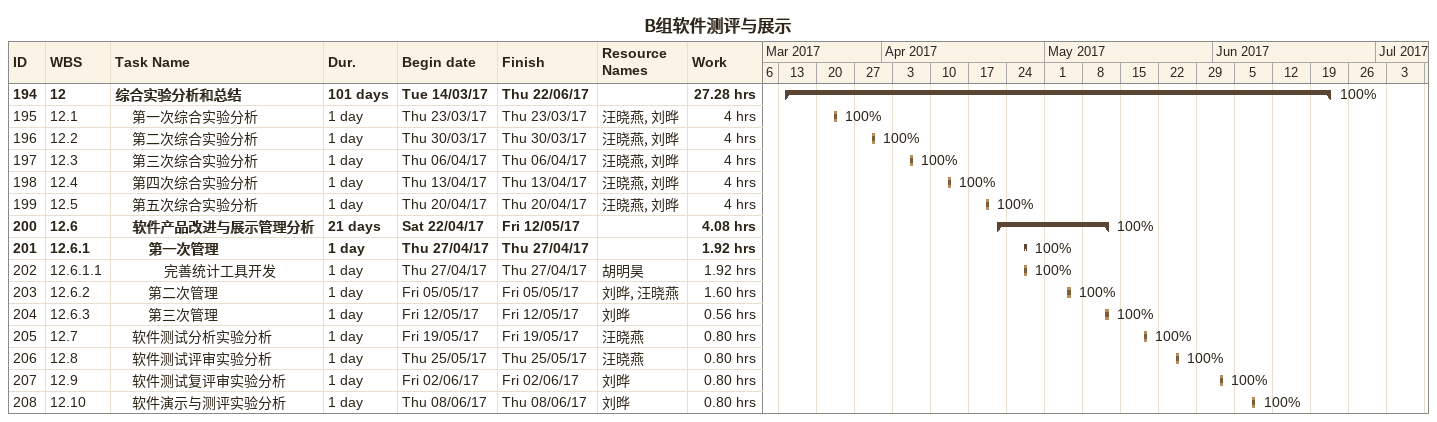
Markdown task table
B组软件测评与展示

| ID | WBS | Task | Duration | Start | Finish | Resources | % complete | Work (h) |
|---|---|---|---|---|---|---|---|---|
| 194 | 12 | **综合实验分析和总结** | 101d | 2017-03-14 | 2017-06-22 |  | 100 | 27.28 |
| 195 | 12.1 | 第一次综合实验分析 | 1d | 2017-03-23 | 2017-03-23 | 汪晓燕, 刘晔 | 100 | 4 |
| 196 | 12.2 | 第二次综合实验分析 | 1d | 2017-03-30 | 2017-03-30 | 汪晓燕, 刘晔 | 100 | 4 |
| 197 | 12.3 | 第三次综合实验分析 | 1d | 2017-04-06 | 2017-04-06 | 汪晓燕, 刘晔 | 100 | 4 |
| 198 | 12.4 | 第四次综合实验分析 | 1d | 2017-04-13 | 2017-04-13 | 汪晓燕, 刘晔 | 100 | 4 |
| 199 | 12.5 | 第五次综合实验分析 | 1d | 2017-04-20 | 2017-04-20 | 汪晓燕, 刘晔 | 100 | 4 |
| 200 | 12.6 | **软件产品改进与展示管理分析** | 21d | 2017-04-22 | 2017-05-12 |  | 100 | 4.08 |
| 201 | 12.6.1 | **第一次管理** | 1d | 2017-04-27 | 2017-04-27 |  | 100 | 1.92 |
| 202 | 12.6.1.1 | 完善统计工具开发 | 1d | 2017-04-27 | 2017-04-27 | 胡明昊 | 100 | 1.92 |
| 203 | 12.6.2 | 第二次管理 | 1d | 2017-05-05 | 2017-05-05 | 刘晔, 汪晓燕 | 100 | 1.60 |
| 204 | 12.6.3 | 第三次管理 | 1d | 2017-05-12 | 2017-05-12 | 刘晔 | 100 | 0.56 |
| 205 | 12.7 | 软件测试分析实验分析 | 1d | 2017-05-19 | 2017-05-19 | 汪晓燕 | 100 | 0.80 |
| 206 | 12.8 | 软件测试评审实验分析 | 1d | 2017-05-25 | 2017-05-25 | 汪晓燕 | 100 | 0.80 |
| 207 | 12.9 | 软件测试复评审实验分析 | 1d | 2017-06-02 | 2017-06-02 | 刘晔 | 100 | 0.80 |
| 208 | 12.10 | 软件演示与测评实验分析 | 1d | 2017-06-08 | 2017-06-08 | 刘晔 | 100 | 0.80 |
